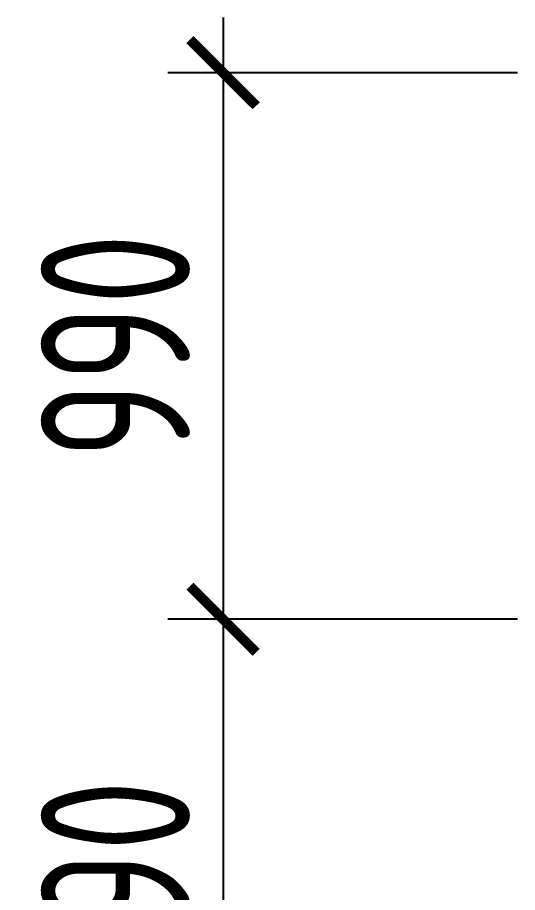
# Model space of a CAD drawing. Header units: millimetres. Extents: x -350007 to 536090, y -888 to 198380.
# Drawn here: x -74540 to -73635, y 91221 to 92806 of the extents above; entities that cross this region are included whole.
import ezdxf

# ---------------------------------------------------------------- set-up
doc = ezdxf.new("R2010")
doc.units = ezdxf.units.MM
doc.layers.add('АР_Размеры нов.', color=15, linetype='Continuous', lineweight=0)
doc.styles.add('ISOCPEUR', font='isocpeur.ttf', dxfattribs={"width": 0.7})
doc.dimstyles.new('R_100', dxfattribs={"dimtxt": 270, "dimasz": 120, "dimexe": 100, "dimexo": 0, "dimgap": 60, "dimtad": 1, "dimdec": 0, "dimrnd": 5, "dimzin": 0, "dimdsep": 46, "dimtxsty": 'ISOCPEUR', "dimblk": 'ARCHTICK', "dimcen": 0, "dimdle": 100, "dimclrd": 256, "dimclre": 256, "dimclrt": 256, "dimadec": 0, "dimazin": 0, "dimtfac": 2, "dimtdec": 0, "dimtofl": 0, "dimtmove": 1, "dimatfit": 3, "dimfxl": 1, "dimtvp": 3, "dimtolj": 1, "dimtzin": 0, "dimarcsym": 0})

# ---------------------------------------------------------------- blocks, each defined once
blk = doc.blocks.new('_ArchTick')
at = {"color": 0, "linetype": 'ByBlock', "const_width": 0.15}
blk.add_lwpolyline([(-0.5, -0.5), (0.5, 0.5)], dxfattribs=at)
blk = doc.blocks.new('*D2901')
at = {"layer": 'Defpoints', "color": 0, "ltscale": 100, "transparency": 16777216}
for p in [(-73635, 92705.7), (-74168.1, 91715.7), (-73635, 91715.7)]:
    blk.add_point(p, dxfattribs=at)
at = {"layer": 'АР_Размеры нов.', "lineweight": -2, "ltscale": 100, "transparency": 16777216}
for p, q in [((-74168.1, 92805.7), (-74168.1, 91615.7)), ((-73635, 92705.7), (-74268.1, 92705.7)), ((-73635, 91715.7), (-74268.1, 91715.7))]:
    blk.add_line(p, q, dxfattribs=at)
at = {"layer": 'АР_Размеры нов.', "lineweight": -2, "ltscale": 100, "transparency": 16777216, "xscale": 120, "yscale": 120, "zscale": 120}
for p, rotation in [((-74168.1, 92705.7), 90), ((-74168.1, 91715.7), 270)]:
    blk.add_blockref('_ArchTick', p, dxfattribs=dict(at, rotation=rotation))
at = {"layer": 'АР_Размеры нов.', "ltscale": 100, "transparency": 16777216, "insert": (-74363.1, 92210.7), "char_height": 270, "attachment_point": 5, "rotation": 90, "style": 'ISOCPEUR'}
blk.add_mtext('\\A1;990', dxfattribs=at)
blk = doc.blocks.new('*D2902')
at = {"layer": 'Defpoints', "color": 0, "ltscale": 100, "transparency": 16777216}
for p in [(-73635, 91715.7), (-74479, 90725.7), (-74168.1, 90725.7)]:
    blk.add_point(p, dxfattribs=at)
at = {"layer": 'АР_Размеры нов.', "lineweight": -2, "ltscale": 100, "transparency": 16777216}
for p, q in [((-74168.1, 91815.7), (-74168.1, 90625.7)), ((-73635, 91715.7), (-74268.1, 91715.7)), ((-74479, 90725.7), (-74068.1, 90725.7))]:
    blk.add_line(p, q, dxfattribs=at)
at = {"layer": 'АР_Размеры нов.', "lineweight": -2, "ltscale": 100, "transparency": 16777216, "xscale": 120, "yscale": 120, "zscale": 120}
for p, rotation in [((-74168.1, 91715.7), 90), ((-74168.1, 90725.7), 270)]:
    blk.add_blockref('_ArchTick', p, dxfattribs=dict(at, rotation=rotation))
at = {"layer": 'АР_Размеры нов.', "ltscale": 100, "transparency": 16777216, "insert": (-74363.1, 91220.7), "char_height": 270, "attachment_point": 5, "rotation": 90, "style": 'ISOCPEUR'}
blk.add_mtext('\\A1;990', dxfattribs=at)

msp = doc.modelspace()

# ---------------------------------------------------------------- dimensions: what is measured, and where the dimension line sits
at = {"layer": 'АР_Размеры нов.', "ltscale": 100}
for base, p1, p2, picture, middle in [((-74168.1, 91715.7), (-73635, 92705.7), (-73635, 91715.7), '*D2901', (-74363.1, 92210.7)), ((-74168.1, 90725.7), (-73635, 91715.7), (-74479, 90725.7), '*D2902', (-74363.1, 91220.7))]:
    dim = msp.add_linear_dim(base=base, p1=p1, p2=p2, angle=90, dimstyle='R_100', override={"dimpost": '\\X', "dimfxl": 2.5, "dimarcsym": 2}, dxfattribs=at)
    dim.commit()
    dim.dimension.update_dxf_attribs({"geometry": picture, "text_midpoint": middle})

doc.saveas('drawing.dxf')
